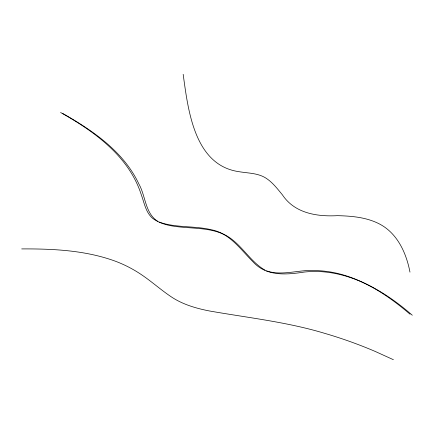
<?xml version="1.0" encoding="UTF-8"?>
<svg xmlns="http://www.w3.org/2000/svg" width="434" height="434" viewBox="0 0 434 434"><rect width="100%" height="100%" fill="white"/><g stroke="black" fill="none" stroke-linecap="round" stroke-linejoin="round"><path stroke-width="0.65" d="M21.7 248.915C53.214 248.758 85.487 250.272 115.368 261.203A125.524 125.497 -65.5 0 1 140.605 274.114C151.135 281.08 160.515 289.614 170.991 296.655C182.454 304.397 195.913 308.319 209.362 310.956C247.928 317.742 287.086 321.968 324.708 333.355A443.092 443.005 -65.5 0 1 375.291 351.475L393.394 359.699M266.498 270.876C282.735 276.387 299.807 269.118 316.446 270.615C352.099 271.613 383.764 291.697 410.059 314.216M159.191 222.105C176.025 228.067 194.367 225.609 211.58 229.803C229.792 233.324 240.626 249.539 252.93 261.729C266.378 276.67 286.543 274.776 304.456 272.031C345.019 267.691 382.815 289.424 412.3 315.236M62.816 113.513C92.871 130.596 123.69 151.661 138.847 183.918C145.748 196.011 145.01 213.414 157.878 221.416M60.581 112.493C94.14 131.307 128.985 156.283 141.234 194.6C144.272 202.732 145.661 212.264 152.529 218.259C158.795 222.924 166.499 225.192 174.159 226.26C191.692 228.892 210.642 226.977 226.673 235.803C241.787 244.559 249.903 261.452 265.033 270.154M409.973 272.123C406.419 253.516 397.837 234.192 380.596 224.579C367.43 217.342 352.131 216.013 337.386 215.665C316.842 216.778 294.605 213.268 282.377 194.806C277.364 188.747 272.519 182.28 265.771 178.016C257.753 172.976 247.977 173.237 238.95 171.68C194.269 165.273 188.09 109.959 183.17 74.301"/></g></svg>
